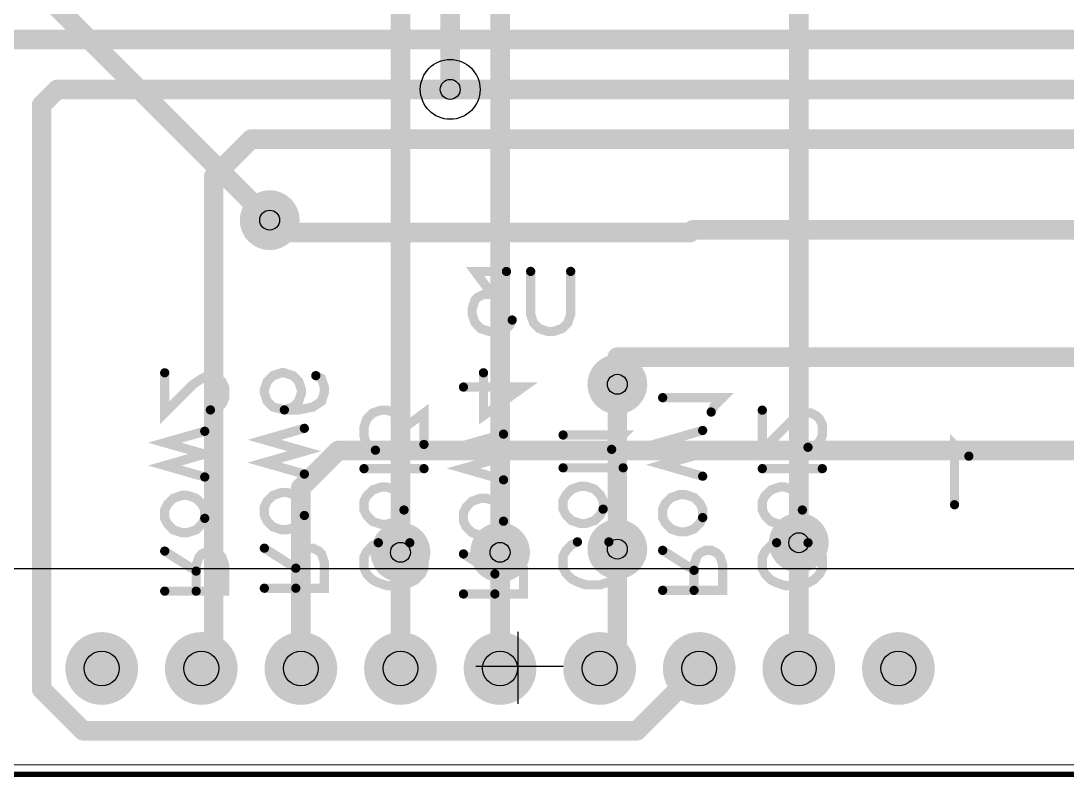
# Model space of a CAD drawing. Extents: x -88 to 103, y -135 to 135.
# Drawn here: x 13.34 to 40.02, y -0.07 to 19.21 of the extents above; entities that cross this region are included whole.
import ezdxf

# ---------------------------------------------------------------- set-up
doc = ezdxf.new("R2010")
doc.units = 0
for name, color, linetype in [('Board_Outline', 13, 'CONTINUOUS'), ('Bottom', 6, 'CONTINUOUS'), ('Bottom_Mask', 10, 'CONTINUOUS'), ('Bottom_Silk', 11, 'CONTINUOUS'), ('Drill_Bottom', 8, 'CONTINUOUS'), ('Drill_Top', 7, 'CONTINUOUS'), ('Top', 5, 'CONTINUOUS'), ('Top_Assy', 1, 'CONTINUOUS'), ('Top_Mask', 3, 'CONTINUOUS'), ('Top_Silk', 2, 'CONTINUOUS')]:
    doc.layers.add(name, color=color, linetype=linetype)

msp = doc.modelspace()

# ---------------------------------------------------------------- linework, layer by layer
at = {"layer": 'Board_Outline', "linetype": 'CONTINUOUS', "const_width": 0.14}
msp.add_lwpolyline([(-0.0005, 0), (79.9995, 0), (79.9995, 110), (-0.0005, 110), (-0.0005, 0)], dxfattribs=at)
at = {"layer": 'Bottom', "linetype": 'CONTINUOUS', "const_width": 0.5}
for points in [[(23.022, 52.4282), (23.022, 5.6598)], [(24.2908, 37.7864), (24.2908, 17.4642)], [(25.562, 37.2922), (25.562, 5.6597)], [(33.182, 36.5892), (33.182, 5.905)], [(12.3899, 21.4268), (19.6866, 14.1301)], [(28.5534, 9.945), (28.5534, 5.7414)], [(30.642, 2.6989), (30.959, 2.6989)]]:
    msp.add_lwpolyline(points, dxfattribs=at)
at = {"layer": 'Bottom', "linetype": 'CONTINUOUS'}
for points, const_width in [([(24.1658, 17.4642, 1), (24.4158, 17.4642, 1), (24.1658, 17.4642, 1)], 0.25), ([(20.0676, 14.1301, 1), (19.3056, 14.1301, 1), (20.0676, 14.1301, 1)], 0.762), ([(19.5616, 14.1301, 1), (19.8116, 14.1301, 1), (19.5616, 14.1301, 1)], 0.25), ([(28.9344, 9.945, 1), (28.1724, 9.945, 1), (28.9344, 9.945, 1)], 0.762), ([(28.4284, 9.945, 1), (28.6784, 9.945, 1), (28.4284, 9.945, 1)], 0.25), ([(22.641, 5.6598, 1), (23.403, 5.6598, 1), (22.641, 5.6598, 1)], 0.762), ([(25.181, 5.6597, 1), (25.943, 5.6597, 1), (25.181, 5.6597, 1)], 0.762), ([(28.1724, 5.7414, 1), (28.9344, 5.7414, 1), (28.1724, 5.7414, 1)], 0.762), ([(32.801, 5.905, 1), (33.563, 5.905, 1), (32.801, 5.905, 1)], 0.762), ([(33.057, 5.905, 1), (33.307, 5.905, 1), (33.057, 5.905, 1)], 0.25), ([(22.897, 5.6598, 1), (23.147, 5.6598, 1), (22.897, 5.6598, 1)], 0.25), ([(25.437, 5.6597, 1), (25.687, 5.6597, 1), (25.437, 5.6597, 1)], 0.25), ([(28.4284, 5.7414, 1), (28.6784, 5.7414, 1), (28.4284, 5.7414, 1)], 0.25), ([(15.8148, 2.6989, 1), (14.9893, 2.6989, 1), (15.8148, 2.6989, 1)], 0.8255), ([(18.3548, 2.6989, 1), (17.5293, 2.6989, 1), (18.3548, 2.6989, 1)], 0.8255), ([(20.8948, 2.6989, 1), (20.0693, 2.6989, 1), (20.8948, 2.6989, 1)], 0.8255), ([(23.4348, 2.6989, 1), (22.6093, 2.6989, 1), (23.4348, 2.6989, 1)], 0.8255), ([(25.9748, 2.6989, 1), (25.1493, 2.6989, 1), (25.9748, 2.6989, 1)], 0.8255), ([(28.5148, 2.6989, 1), (27.6893, 2.6989, 1), (28.5148, 2.6989, 1)], 0.8255), ([(31.0548, 2.6989, 1), (30.2293, 2.6989, 1), (31.0548, 2.6989, 1)], 0.8255), ([(33.5948, 2.6989, 1), (32.7693, 2.6989, 1), (33.5948, 2.6989, 1)], 0.8255), ([(36.1348, 2.6989, 1), (35.3093, 2.6989, 1), (36.1348, 2.6989, 1)], 0.8255), ([(30.517, 2.6989, 1), (30.767, 2.6989, 1), (30.517, 2.6989, 1)], 0.25), ([(30.834, 2.6989, 1), (31.084, 2.6989, 1), (30.834, 2.6989, 1)], 0.25)]:
    msp.add_lwpolyline(points, format="xyb", dxfattribs=dict(at, const_width=const_width))
at = {"layer": 'Bottom'}
msp.add_circle((24.2908, 17.4642), 0.762, dxfattribs=at)
at = {"layer": 'Bottom_Mask', "linetype": 'CONTINUOUS', "const_width": 0.9275}
for points in [[(15.8658, 2.6989, 1), (14.9383, 2.6989, 1), (15.8658, 2.6989, 1)], [(14.9383, 2.6989, 1), (15.8658, 2.6989, 1), (14.9383, 2.6989, 1)], [(18.4058, 2.6989, 1), (17.4783, 2.6989, 1), (18.4058, 2.6989, 1)], [(17.4783, 2.6989, 1), (18.4058, 2.6989, 1), (17.4783, 2.6989, 1)], [(20.9458, 2.6989, 1), (20.0183, 2.6989, 1), (20.9458, 2.6989, 1)], [(20.0183, 2.6989, 1), (20.9458, 2.6989, 1), (20.0183, 2.6989, 1)], [(23.4858, 2.6989, 1), (22.5583, 2.6989, 1), (23.4858, 2.6989, 1)], [(22.5583, 2.6989, 1), (23.4858, 2.6989, 1), (22.5583, 2.6989, 1)], [(26.0258, 2.6989, 1), (25.0983, 2.6989, 1), (26.0258, 2.6989, 1)], [(25.0983, 2.6989, 1), (26.0258, 2.6989, 1), (25.0983, 2.6989, 1)], [(28.5658, 2.6989, 1), (27.6383, 2.6989, 1), (28.5658, 2.6989, 1)], [(27.6383, 2.6989, 1), (28.5658, 2.6989, 1), (27.6383, 2.6989, 1)], [(31.1058, 2.6989, 1), (30.1783, 2.6989, 1), (31.1058, 2.6989, 1)], [(30.1783, 2.6989, 1), (31.1058, 2.6989, 1), (30.1783, 2.6989, 1)], [(33.6458, 2.6989, 1), (32.7183, 2.6989, 1), (33.6458, 2.6989, 1)], [(32.7183, 2.6989, 1), (33.6458, 2.6989, 1), (32.7183, 2.6989, 1)], [(36.1858, 2.6989, 1), (35.2583, 2.6989, 1), (36.1858, 2.6989, 1)], [(35.2583, 2.6989, 1), (36.1858, 2.6989, 1), (35.2583, 2.6989, 1)]]:
    msp.add_lwpolyline(points, format="xyb", dxfattribs=at)
at = {"layer": 'Bottom_Silk', "linetype": 'CONTINUOUS', "const_width": 0.2353}
for points in [[(25.7252, 12.8217), (24.9251, 12.8217), (25.3614, 12.2388), (25.1424, 12.2388), (24.9975, 12.1664), (24.9251, 12.0939), (24.8509, 11.8749), (24.8509, 11.7301), (24.9251, 11.5111), (25.0699, 11.3645), (25.2889, 11.2921), (25.5079, 11.2921), (25.7252, 11.3645), (25.7977, 11.4386), (25.8718, 11.5835)], [(27.3633, 12.8234), (27.3633, 11.7301), (27.2908, 11.5111), (27.1443, 11.3662), (26.9253, 11.2921), (26.7804, 11.2921), (26.5614, 11.3662), (26.4148, 11.5111), (26.3424, 11.7301), (26.3424, 12.8234)]]:
    msp.add_lwpolyline(points, dxfattribs=at)
at = {"layer": 'Bottom_Silk', "linetype": 'CONTINUOUS', "const_width": 0.1176}
for points in [[(25.6664, 12.8217, 1), (25.7841, 12.8217, 1), (25.6664, 12.8217, 1)], [(26.2836, 12.8234, 1), (26.4012, 12.8234, 1), (26.2836, 12.8234, 1)], [(27.3044, 12.8234, 1), (27.4221, 12.8234, 1), (27.3044, 12.8234, 1)], [(25.813, 11.5835, 1), (25.9306, 11.5835, 1), (25.813, 11.5835, 1)]]:
    msp.add_lwpolyline(points, format="xyb", dxfattribs=at)
at = {"layer": 'Drill_Bottom'}
for centre, radius in [((24.2908, 17.4642), 0.254), ((19.6866, 14.1301), 0.254), ((28.5534, 9.945), 0.254), ((33.182, 5.905), 0.254), ((23.022, 5.6598), 0.254), ((25.562, 5.6597), 0.254), ((28.5534, 5.7414), 0.254), ((15.402, 2.6989), 0.4445), ((17.942, 2.6989), 0.4445), ((20.482, 2.6989), 0.4445), ((23.022, 2.6989), 0.4445), ((25.562, 2.6989), 0.4445), ((28.102, 2.6989), 0.4445), ((30.642, 2.6989), 0.4445), ((33.182, 2.6989), 0.4445), ((35.722, 2.6989), 0.4445)]:
    msp.add_circle(centre, radius, dxfattribs=at)
at = {"layer": 'Drill_Top'}
for centre, radius in [((24.2908, 17.4642), 0.254), ((19.6866, 14.1301), 0.254), ((28.5534, 9.945), 0.254), ((33.182, 5.905), 0.254), ((23.022, 5.6598), 0.254), ((25.562, 5.6597), 0.254), ((28.5534, 5.7414), 0.254), ((15.402, 2.6989), 0.4445), ((17.942, 2.6989), 0.4445), ((20.482, 2.6989), 0.4445), ((23.022, 2.6989), 0.4445), ((25.562, 2.6989), 0.4445), ((28.102, 2.6989), 0.4445), ((30.642, 2.6989), 0.4445), ((33.182, 2.6989), 0.4445), ((35.722, 2.6989), 0.4445)]:
    msp.add_circle(centre, radius, dxfattribs=at)
at = {"layer": 'Top', "linetype": 'CONTINUOUS', "const_width": 0.5}
for points in [[(6.5332, 18.7344), (71.127, 18.7344)], [(13.8718, 17.0644), (14.2717, 17.4642)], [(14.2717, 17.4642), (24.2908, 17.4642)], [(24.2908, 17.4642), (53.0276, 17.4642)], [(13.8718, 2.1665), (13.8718, 17.0644)], [(19.2103, 16.1941), (18.2577, 15.2415)], [(55.9423, 16.1941), (19.2103, 16.1941)], [(18.2577, 15.2415), (18.2577, 2.6989)], [(19.6866, 13.8126), (19.6866, 14.1301)], [(30.4079, 13.8126), (19.6866, 13.8126)], [(30.4769, 13.8816), (30.4079, 13.8126)], [(57.7008, 13.8816), (30.4769, 13.8816)], [(76.4317, 10.6373), (28.5534, 10.6373)], [(28.5534, 10.6373), (28.5534, 9.945)], [(21.433, 8.2558), (20.482, 7.3048)], [(43.6604, 8.2558), (21.433, 8.2558)], [(20.482, 7.3048), (20.482, 2.6989)], [(33.182, 5.905), (33.182, 5.905)], [(33.182, 5.905), (33.182, 2.6989)], [(23.022, 5.6598), (23.022, 2.6989)], [(25.562, 5.6597), (25.562, 2.6989)], [(28.5534, 5.7414), (28.5534, 2.6989)], [(18.2577, 2.6989), (17.942, 2.6989)], [(28.5534, 2.6989), (28.102, 2.6989)], [(30.642, 2.6989), (29.0544, 1.1113)], [(14.9271, 1.1113), (13.8718, 2.1665)], [(29.0544, 1.1113), (14.9271, 1.1113)]]:
    msp.add_lwpolyline(points, dxfattribs=at)
at = {"layer": 'Top', "linetype": 'CONTINUOUS'}
for points, const_width in [([(14.1467, 17.4642, 1), (14.3967, 17.4642, 1), (14.1467, 17.4642, 1)], 0.25), ([(14.1467, 17.4642, 1), (14.3967, 17.4642, 1), (14.1467, 17.4642, 1)], 0.25), ([(24.1658, 17.4642, 1), (24.4158, 17.4642, 1), (24.1658, 17.4642, 1)], 0.25), ([(24.1658, 17.4642, 1), (24.4158, 17.4642, 1), (24.1658, 17.4642, 1)], 0.25), ([(13.7468, 17.0644, 1), (13.9968, 17.0644, 1), (13.7468, 17.0644, 1)], 0.25), ([(13.7468, 17.0644, 1), (13.9968, 17.0644, 1), (13.7468, 17.0644, 1)], 0.25), ([(19.0853, 16.1941, 1), (19.3353, 16.1941, 1), (19.0853, 16.1941, 1)], 0.25), ([(19.0853, 16.1941, 1), (19.3353, 16.1941, 1), (19.0853, 16.1941, 1)], 0.25), ([(18.1327, 15.2415, 1), (18.3827, 15.2415, 1), (18.1327, 15.2415, 1)], 0.25), ([(18.1327, 15.2415, 1), (18.3827, 15.2415, 1), (18.1327, 15.2415, 1)], 0.25), ([(20.0676, 14.1301, 1), (19.3056, 14.1301, 1), (20.0676, 14.1301, 1)], 0.762), ([(19.5616, 14.1301, 1), (19.8116, 14.1301, 1), (19.5616, 14.1301, 1)], 0.25), ([(19.5616, 13.8126, 1), (19.8116, 13.8126, 1), (19.5616, 13.8126, 1)], 0.25), ([(19.5616, 13.8126, 1), (19.8116, 13.8126, 1), (19.5616, 13.8126, 1)], 0.25), ([(30.2829, 13.8126, 1), (30.5329, 13.8126, 1), (30.2829, 13.8126, 1)], 0.25), ([(30.2829, 13.8126, 1), (30.5329, 13.8126, 1), (30.2829, 13.8126, 1)], 0.25), ([(30.3519, 13.8816, 1), (30.6019, 13.8816, 1), (30.3519, 13.8816, 1)], 0.25), ([(30.3519, 13.8816, 1), (30.6019, 13.8816, 1), (30.3519, 13.8816, 1)], 0.25), ([(28.9344, 9.945, 1), (28.1724, 9.945, 1), (28.9344, 9.945, 1)], 0.762), ([(28.4284, 10.6373, 1), (28.6784, 10.6373, 1), (28.4284, 10.6373, 1)], 0.25), ([(28.4284, 10.6373, 1), (28.6784, 10.6373, 1), (28.4284, 10.6373, 1)], 0.25), ([(28.4284, 9.945, 1), (28.6784, 9.945, 1), (28.4284, 9.945, 1)], 0.25), ([(21.308, 8.2558, 1), (21.558, 8.2558, 1), (21.308, 8.2558, 1)], 0.25), ([(21.308, 8.2558, 1), (21.558, 8.2558, 1), (21.308, 8.2558, 1)], 0.25), ([(20.357, 7.3048, 1), (20.607, 7.3048, 1), (20.357, 7.3048, 1)], 0.25), ([(20.357, 7.3048, 1), (20.607, 7.3048, 1), (20.357, 7.3048, 1)], 0.25), ([(22.641, 5.6598, 1), (23.403, 5.6598, 1), (22.641, 5.6598, 1)], 0.762), ([(25.181, 5.6597, 1), (25.943, 5.6597, 1), (25.181, 5.6597, 1)], 0.762), ([(28.1724, 5.7414, 1), (28.9344, 5.7414, 1), (28.1724, 5.7414, 1)], 0.762), ([(32.801, 5.905, 1), (33.563, 5.905, 1), (32.801, 5.905, 1)], 0.762), ([(33.057, 5.905, 1), (33.307, 5.905, 1), (33.057, 5.905, 1)], 0.25), ([(33.057, 5.905, 1), (33.307, 5.905, 1), (33.057, 5.905, 1)], 0.25), ([(22.897, 5.6598, 1), (23.147, 5.6598, 1), (22.897, 5.6598, 1)], 0.25), ([(25.437, 5.6597, 1), (25.687, 5.6597, 1), (25.437, 5.6597, 1)], 0.25), ([(28.4284, 5.7414, 1), (28.6784, 5.7414, 1), (28.4284, 5.7414, 1)], 0.25), ([(15.8148, 2.6989, 1), (14.9893, 2.6989, 1), (15.8148, 2.6989, 1)], 0.8255), ([(18.3548, 2.6989, 1), (17.5293, 2.6989, 1), (18.3548, 2.6989, 1)], 0.8255), ([(20.8948, 2.6989, 1), (20.0693, 2.6989, 1), (20.8948, 2.6989, 1)], 0.8255), ([(23.4348, 2.6989, 1), (22.6093, 2.6989, 1), (23.4348, 2.6989, 1)], 0.8255), ([(25.9748, 2.6989, 1), (25.1493, 2.6989, 1), (25.9748, 2.6989, 1)], 0.8255), ([(28.5148, 2.6989, 1), (27.6893, 2.6989, 1), (28.5148, 2.6989, 1)], 0.8255), ([(31.0548, 2.6989, 1), (30.2293, 2.6989, 1), (31.0548, 2.6989, 1)], 0.8255), ([(33.5948, 2.6989, 1), (32.7693, 2.6989, 1), (33.5948, 2.6989, 1)], 0.8255), ([(36.1348, 2.6989, 1), (35.3093, 2.6989, 1), (36.1348, 2.6989, 1)], 0.8255), ([(17.817, 2.6989, 1), (18.067, 2.6989, 1), (17.817, 2.6989, 1)], 0.25), ([(18.1327, 2.6989, 1), (18.3827, 2.6989, 1), (18.1327, 2.6989, 1)], 0.25), ([(18.1327, 2.6989, 1), (18.3827, 2.6989, 1), (18.1327, 2.6989, 1)], 0.25), ([(20.357, 2.6989, 1), (20.607, 2.6989, 1), (20.357, 2.6989, 1)], 0.25), ([(22.897, 2.6989, 1), (23.147, 2.6989, 1), (22.897, 2.6989, 1)], 0.25), ([(25.437, 2.6989, 1), (25.687, 2.6989, 1), (25.437, 2.6989, 1)], 0.25), ([(27.977, 2.6989, 1), (28.227, 2.6989, 1), (27.977, 2.6989, 1)], 0.25), ([(28.4284, 2.6989, 1), (28.6784, 2.6989, 1), (28.4284, 2.6989, 1)], 0.25), ([(28.4284, 2.6989, 1), (28.6784, 2.6989, 1), (28.4284, 2.6989, 1)], 0.25), ([(30.517, 2.6989, 1), (30.767, 2.6989, 1), (30.517, 2.6989, 1)], 0.25), ([(33.057, 2.6989, 1), (33.307, 2.6989, 1), (33.057, 2.6989, 1)], 0.25), ([(13.7468, 2.1665, 1), (13.9968, 2.1665, 1), (13.7468, 2.1665, 1)], 0.25), ([(13.7468, 2.1665, 1), (13.9968, 2.1665, 1), (13.7468, 2.1665, 1)], 0.25), ([(14.8021, 1.1113, 1), (15.0521, 1.1113, 1), (14.8021, 1.1113, 1)], 0.25), ([(14.8021, 1.1113, 1), (15.0521, 1.1113, 1), (14.8021, 1.1113, 1)], 0.25), ([(28.9294, 1.1113, 1), (29.1794, 1.1113, 1), (28.9294, 1.1113, 1)], 0.25), ([(28.9294, 1.1113, 1), (29.1794, 1.1113, 1), (28.9294, 1.1113, 1)], 0.25)]:
    msp.add_lwpolyline(points, format="xyb", dxfattribs=dict(at, const_width=const_width))
at = {"layer": 'Top'}
msp.add_circle((24.2908, 17.4642), 0.762, dxfattribs=at)
at = {"layer": 'Top_Assy', "linetype": 'CONTINUOUS', "const_width": 0.0333}
for points in [[(0.0398, 70.1345), (51.0435, 70.1345), (51.0435, 5.242), (0.0398, 5.242), (0.0398, 70.1345)], [(8.7023, 5.242), (43.7023, 5.242), (43.7023, 0.242), (8.7023, 0.242), (8.7023, 5.242)], [(26.0198, 3.6345), (26.0198, 1.7945)], [(24.9398, 2.7545), (27.1798, 2.7545)]]:
    msp.add_lwpolyline(points, dxfattribs=at)
at = {"layer": 'Top_Mask', "linetype": 'CONTINUOUS', "const_width": 0.9275}
for points in [[(15.8658, 2.6989, 1), (14.9383, 2.6989, 1), (15.8658, 2.6989, 1)], [(14.9383, 2.6989, 1), (15.8658, 2.6989, 1), (14.9383, 2.6989, 1)], [(18.4058, 2.6989, 1), (17.4783, 2.6989, 1), (18.4058, 2.6989, 1)], [(17.4783, 2.6989, 1), (18.4058, 2.6989, 1), (17.4783, 2.6989, 1)], [(20.9458, 2.6989, 1), (20.0183, 2.6989, 1), (20.9458, 2.6989, 1)], [(20.0183, 2.6989, 1), (20.9458, 2.6989, 1), (20.0183, 2.6989, 1)], [(23.4858, 2.6989, 1), (22.5583, 2.6989, 1), (23.4858, 2.6989, 1)], [(22.5583, 2.6989, 1), (23.4858, 2.6989, 1), (22.5583, 2.6989, 1)], [(26.0258, 2.6989, 1), (25.0983, 2.6989, 1), (26.0258, 2.6989, 1)], [(25.0983, 2.6989, 1), (26.0258, 2.6989, 1), (25.0983, 2.6989, 1)], [(28.5658, 2.6989, 1), (27.6383, 2.6989, 1), (28.5658, 2.6989, 1)], [(27.6383, 2.6989, 1), (28.5658, 2.6989, 1), (27.6383, 2.6989, 1)], [(31.1058, 2.6989, 1), (30.1783, 2.6989, 1), (31.1058, 2.6989, 1)], [(30.1783, 2.6989, 1), (31.1058, 2.6989, 1), (30.1783, 2.6989, 1)], [(33.6458, 2.6989, 1), (32.7183, 2.6989, 1), (33.6458, 2.6989, 1)], [(32.7183, 2.6989, 1), (33.6458, 2.6989, 1), (32.7183, 2.6989, 1)], [(36.1858, 2.6989, 1), (35.2583, 2.6989, 1), (36.1858, 2.6989, 1)], [(35.2583, 2.6989, 1), (36.1858, 2.6989, 1), (35.2583, 2.6989, 1)]]:
    msp.add_lwpolyline(points, format="xyb", dxfattribs=at)
at = {"layer": 'Top_Silk', "linetype": 'CONTINUOUS', "const_width": 0.2353}
for points in [[(18.1748, 9.2918), (18.2473, 9.2918), (18.3938, 9.3643), (18.4663, 9.4367), (18.5387, 9.5833), (18.5387, 9.8747), (18.4663, 10.0196), (18.3938, 10.092), (18.2473, 10.1661), (18.1024, 10.1661), (17.9558, 10.092), (17.7385, 9.9471), (17.0091, 9.2177), (17.0091, 10.2386)], [(20.8627, 10.1661), (21.0076, 10.0937), (21.0801, 9.8747), (21.0801, 9.7298), (21.0076, 9.5108), (20.7886, 9.3643), (20.4247, 9.2918), (20.0609, 9.2918), (19.7694, 9.3643), (19.6229, 9.5108), (19.5504, 9.7298), (19.5504, 9.8023), (19.6229, 10.0196), (19.7694, 10.1661), (19.9884, 10.2386), (20.0609, 10.2386), (20.2799, 10.1661), (20.4247, 10.0196), (20.4972, 9.8023), (20.4972, 9.7298), (20.4247, 9.5108), (20.2799, 9.3643), (20.0609, 9.2918)], [(24.6285, 9.8747), (26.1581, 9.8747), (25.1389, 9.1453), (25.1389, 10.2386)], [(30.9471, 9.2377), (31.0212, 9.3842), (31.2385, 9.6032), (29.7089, 9.6032)], [(23.6214, 8.4116), (23.6214, 9.2118), (23.0385, 8.7755), (23.0385, 8.9945), (22.9661, 9.1394), (22.8936, 9.2118), (22.6746, 9.286), (22.5298, 9.286), (22.3108, 9.2118), (22.1642, 9.067), (22.0918, 8.848), (22.0918, 8.629), (22.1642, 8.4117), (22.2383, 8.3392), (22.3832, 8.2651)], [(33.416, 8.3392), (33.4884, 8.3392), (33.635, 8.4116), (33.7074, 8.4841), (33.7798, 8.6306), (33.7798, 8.9221), (33.7074, 9.067), (33.635, 9.1394), (33.4884, 9.2135), (33.3435, 9.2135), (33.197, 9.1394), (32.9796, 8.9945), (32.2502, 8.2651), (32.2502, 9.286)], [(18.03, 7.5814), (17.0091, 7.8728), (18.03, 8.1642), (17.0091, 8.4557), (18.03, 8.7471)], [(20.5713, 7.6555), (19.5504, 7.9469), (20.5713, 8.2384), (19.5504, 8.5298), (20.5713, 8.8212)], [(30.7297, 7.6013), (29.7089, 7.8928), (30.7297, 8.1842), (29.7089, 8.4756), (30.7297, 8.7671)], [(25.6494, 7.5089), (24.6285, 7.8004), (25.6494, 8.0918), (24.6285, 8.3832), (25.6494, 8.6747)], [(28.408, 8.2859), (28.4821, 8.4325), (28.6995, 8.6515), (27.1698, 8.6515)], [(37.519, 8.1118), (37.3724, 8.1859), (37.1534, 8.4032), (37.1534, 6.8736)], [(23.6231, 7.7945), (22.0918, 7.7945)], [(28.7011, 7.8153), (27.1698, 7.8153)], [(33.7815, 7.7945), (32.2502, 7.7945)], [(18.03, 6.5262), (17.9575, 6.3813), (17.811, 6.2348), (17.592, 6.1623), (17.4471, 6.1623), (17.2281, 6.2348), (17.0832, 6.3813), (17.0091, 6.5262), (17.0091, 6.7452), (17.0832, 6.8918), (17.2281, 7.0367), (17.4471, 7.1108), (17.592, 7.1108), (17.811, 7.0367), (17.9575, 6.8918), (18.03, 6.7452), (18.03, 6.5262)], [(20.5713, 6.6003), (20.4989, 6.4555), (20.3523, 6.3089), (20.1333, 6.2365), (19.9884, 6.2365), (19.7694, 6.3089), (19.6246, 6.4555), (19.5504, 6.6003), (19.5504, 6.8193), (19.6246, 6.9659), (19.7694, 7.1108), (19.9884, 7.1849), (20.1333, 7.1849), (20.3523, 7.1108), (20.4989, 6.9659), (20.5713, 6.8193), (20.5713, 6.6003)], [(23.1126, 6.7394), (23.0402, 6.5945), (22.8936, 6.4479), (22.6746, 6.3755), (22.5298, 6.3755), (22.3108, 6.4479), (22.1659, 6.5945), (22.0918, 6.7394), (22.0918, 6.9584), (22.1659, 7.1049), (22.3108, 7.2498), (22.5298, 7.3239), (22.6746, 7.3239), (22.8936, 7.2498), (23.0402, 7.1049), (23.1126, 6.9584), (23.1126, 6.7394)], [(28.1907, 6.7602), (28.1183, 6.6153), (27.9717, 6.4687), (27.7527, 6.3963), (27.6078, 6.3963), (27.3888, 6.4687), (27.244, 6.6153), (27.1698, 6.7602), (27.1698, 6.9792), (27.244, 7.1257), (27.3888, 7.2706), (27.6078, 7.3447), (27.7527, 7.3447), (27.9717, 7.2706), (28.1183, 7.1257), (28.1907, 6.9792), (28.1907, 6.7602)], [(30.7297, 6.5462), (30.6573, 6.4013), (30.5107, 6.2547), (30.2917, 6.1823), (30.1469, 6.1823), (29.9279, 6.2547), (29.783, 6.4013), (29.7089, 6.5462), (29.7089, 6.7652), (29.783, 6.9117), (29.9279, 7.0566), (30.1469, 7.1307), (30.2917, 7.1307), (30.5107, 7.0566), (30.6573, 6.9117), (30.7297, 6.7652), (30.7297, 6.5462)], [(33.2711, 6.7394), (33.1986, 6.5945), (33.0521, 6.4479), (32.8331, 6.3755), (32.6882, 6.3755), (32.4692, 6.4479), (32.3243, 6.5945), (32.2502, 6.7394), (32.2502, 6.9584), (32.3243, 7.1049), (32.4692, 7.2498), (32.6882, 7.3239), (32.8331, 7.3239), (33.0521, 7.2498), (33.1986, 7.1049), (33.2711, 6.9584), (33.2711, 6.7394)], [(25.6494, 6.4538), (25.5769, 6.3089), (25.4304, 6.1623), (25.2114, 6.0899), (25.0665, 6.0899), (24.8475, 6.1623), (24.7026, 6.3089), (24.6285, 6.4538), (24.6285, 6.6728), (24.7026, 6.8193), (24.8475, 6.9642), (25.0665, 7.0383), (25.2114, 7.0383), (25.4304, 6.9642), (25.5769, 6.8193), (25.6494, 6.6728), (25.6494, 6.4538)], [(20.3523, 4.745), (20.3523, 5.4003), (20.4264, 5.6193), (20.4989, 5.6934), (20.6437, 5.7659), (20.7903, 5.7659), (20.9352, 5.6934), (21.0093, 5.6193), (21.0817, 5.4003), (21.0817, 4.745), (19.5504, 4.745)], [(20.3523, 5.2554), (19.5504, 5.7659)], [(23.2592, 5.9049), (23.4041, 5.8324), (23.5506, 5.6859), (23.6231, 5.541), (23.6231, 5.2496), (23.5506, 5.103), (23.4041, 4.9581), (23.2592, 4.884), (23.0402, 4.8116), (22.6746, 4.8116), (22.4573, 4.884), (22.3108, 4.9581), (22.1659, 5.103), (22.0918, 5.2496), (22.0918, 5.541), (22.1659, 5.6859), (22.3108, 5.8324), (22.4573, 5.9049)], [(28.3373, 5.9257), (28.4821, 5.8533), (28.6287, 5.7067), (28.7011, 5.5618), (28.7011, 5.2704), (28.6287, 5.1238), (28.4821, 4.9789), (28.3373, 4.9048), (28.1183, 4.8324), (27.7527, 4.8324), (27.5354, 4.9048), (27.3888, 4.9789), (27.244, 5.1238), (27.1698, 5.2704), (27.1698, 5.5618), (27.244, 5.7067), (27.3888, 5.8533), (27.5354, 5.9257)], [(33.4176, 5.9049), (33.5625, 5.8324), (33.7091, 5.6859), (33.7815, 5.541), (33.7815, 5.2496), (33.7091, 5.103), (33.5625, 4.9581), (33.4176, 4.884), (33.1986, 4.8116), (32.8331, 4.8116), (32.6158, 4.884), (32.4692, 4.9581), (32.3243, 5.103), (32.2502, 5.2496), (32.2502, 5.541), (32.3243, 5.6859), (32.4692, 5.8324), (32.6158, 5.9049)], [(17.811, 4.6709), (17.811, 5.3262), (17.8851, 5.5452), (17.9575, 5.6193), (18.1024, 5.6918), (18.249, 5.6918), (18.3938, 5.6193), (18.468, 5.5452), (18.5404, 5.3262), (18.5404, 4.6709), (17.0091, 4.6709)], [(17.811, 5.1813), (17.0091, 5.6918)], [(25.4304, 4.5984), (25.4304, 5.2538), (25.5045, 5.4728), (25.5769, 5.5469), (25.7218, 5.6193), (25.8684, 5.6193), (26.0132, 5.5469), (26.0874, 5.4728), (26.1598, 5.2538), (26.1598, 4.5984), (24.6285, 4.5984)], [(25.4304, 5.1089), (24.6285, 5.6193)], [(30.5107, 4.6908), (30.5107, 5.3461), (30.5849, 5.5651), (30.6573, 5.6393), (30.8022, 5.7117), (30.9487, 5.7117), (31.0936, 5.6393), (31.1677, 5.5651), (31.2402, 5.3461), (31.2402, 4.6908), (29.7089, 4.6908)], [(30.5107, 5.2013), (29.7089, 5.7117)]]:
    msp.add_lwpolyline(points, dxfattribs=at)
at = {"layer": 'Top_Silk', "linetype": 'CONTINUOUS', "const_width": 0.1176}
for points in [[(16.9503, 10.2386, 1), (17.0679, 10.2386, 1), (16.9503, 10.2386, 1)], [(20.8039, 10.1661, 1), (20.9216, 10.1661, 1), (20.8039, 10.1661, 1)], [(25.0801, 10.2386, 1), (25.1978, 10.2386, 1), (25.0801, 10.2386, 1)], [(24.5697, 9.8747, 1), (24.6873, 9.8747, 1), (24.5697, 9.8747, 1)], [(29.65, 9.6032, 1), (29.7677, 9.6032, 1), (29.65, 9.6032, 1)], [(18.116, 9.2918, 1), (18.2337, 9.2918, 1), (18.116, 9.2918, 1)], [(20.002, 9.2918, 1), (20.1197, 9.2918, 1), (20.002, 9.2918, 1)], [(30.8882, 9.2377, 1), (31.0059, 9.2377, 1), (30.8882, 9.2377, 1)], [(32.1914, 9.286, 1), (32.309, 9.286, 1), (32.1914, 9.286, 1)], [(17.9711, 8.7471, 1), (18.0888, 8.7471, 1), (17.9711, 8.7471, 1)], [(20.5125, 8.8212, 1), (20.6301, 8.8212, 1), (20.5125, 8.8212, 1)], [(30.6709, 8.7671, 1), (30.7886, 8.7671, 1), (30.6709, 8.7671, 1)], [(25.5905, 8.6747, 1), (25.7082, 8.6747, 1), (25.5905, 8.6747, 1)], [(27.111, 8.6515, 1), (27.2287, 8.6515, 1), (27.111, 8.6515, 1)], [(22.3244, 8.2651, 1), (22.442, 8.2651, 1), (22.3244, 8.2651, 1)], [(23.5626, 8.4116, 1), (23.6802, 8.4116, 1), (23.5626, 8.4116, 1)], [(28.3492, 8.2859, 1), (28.4668, 8.2859, 1), (28.3492, 8.2859, 1)], [(33.3571, 8.3392, 1), (33.4748, 8.3392, 1), (33.3571, 8.3392, 1)], [(37.4602, 8.1118, 1), (37.5778, 8.1118, 1), (37.4602, 8.1118, 1)], [(20.5125, 7.6555, 1), (20.6301, 7.6555, 1), (20.5125, 7.6555, 1)], [(22.0329, 7.7945, 1), (22.1506, 7.7945, 1), (22.0329, 7.7945, 1)], [(23.5643, 7.7945, 1), (23.6819, 7.7945, 1), (23.5643, 7.7945, 1)], [(27.111, 7.8153, 1), (27.2287, 7.8153, 1), (27.111, 7.8153, 1)], [(28.6423, 7.8153, 1), (28.76, 7.8153, 1), (28.6423, 7.8153, 1)], [(32.1914, 7.7945, 1), (32.309, 7.7945, 1), (32.1914, 7.7945, 1)], [(33.7227, 7.7945, 1), (33.8403, 7.7945, 1), (33.7227, 7.7945, 1)], [(17.9711, 7.5814, 1), (18.0888, 7.5814, 1), (17.9711, 7.5814, 1)], [(25.5905, 7.5089, 1), (25.7082, 7.5089, 1), (25.5905, 7.5089, 1)], [(30.6709, 7.6013, 1), (30.7886, 7.6013, 1), (30.6709, 7.6013, 1)], [(37.0946, 6.8736, 1), (37.2122, 6.8736, 1), (37.0946, 6.8736, 1)], [(20.5125, 6.6003, 1), (20.6301, 6.6003, 1), (20.5125, 6.6003, 1)], [(23.0538, 6.7394, 1), (23.1715, 6.7394, 1), (23.0538, 6.7394, 1)], [(28.1319, 6.7602, 1), (28.2495, 6.7602, 1), (28.1319, 6.7602, 1)], [(33.2123, 6.7394, 1), (33.3299, 6.7394, 1), (33.2123, 6.7394, 1)], [(17.9711, 6.5262, 1), (18.0888, 6.5262, 1), (17.9711, 6.5262, 1)], [(25.5905, 6.4538, 1), (25.7082, 6.4538, 1), (25.5905, 6.4538, 1)], [(30.6709, 6.5462, 1), (30.7886, 6.5462, 1), (30.6709, 6.5462, 1)], [(19.4916, 5.7659, 1), (19.6093, 5.7659, 1), (19.4916, 5.7659, 1)], [(22.3985, 5.9049, 1), (22.5162, 5.9049, 1), (22.3985, 5.9049, 1)], [(23.2004, 5.9049, 1), (23.318, 5.9049, 1), (23.2004, 5.9049, 1)], [(27.4766, 5.9257, 1), (27.5942, 5.9257, 1), (27.4766, 5.9257, 1)], [(28.2784, 5.9257, 1), (28.3961, 5.9257, 1), (28.2784, 5.9257, 1)], [(32.5569, 5.9049, 1), (32.6746, 5.9049, 1), (32.5569, 5.9049, 1)], [(33.3588, 5.9049, 1), (33.4765, 5.9049, 1), (33.3588, 5.9049, 1)], [(16.9503, 5.6918, 1), (17.0679, 5.6918, 1), (16.9503, 5.6918, 1)], [(24.5697, 5.6193, 1), (24.6873, 5.6193, 1), (24.5697, 5.6193, 1)], [(29.65, 5.7117, 1), (29.7677, 5.7117, 1), (29.65, 5.7117, 1)], [(20.2935, 5.2554, 1), (20.4111, 5.2554, 1), (20.2935, 5.2554, 1)], [(17.7521, 5.1813, 1), (17.8698, 5.1813, 1), (17.7521, 5.1813, 1)], [(25.3715, 5.1089, 1), (25.4892, 5.1089, 1), (25.3715, 5.1089, 1)], [(30.4519, 5.2013, 1), (30.5696, 5.2013, 1), (30.4519, 5.2013, 1)], [(19.4916, 4.745, 1), (19.6093, 4.745, 1), (19.4916, 4.745, 1)], [(20.2935, 4.745, 1), (20.4111, 4.745, 1), (20.2935, 4.745, 1)], [(29.65, 4.6908, 1), (29.7677, 4.6908, 1), (29.65, 4.6908, 1)], [(30.4519, 4.6908, 1), (30.5696, 4.6908, 1), (30.4519, 4.6908, 1)], [(16.9503, 4.6709, 1), (17.0679, 4.6709, 1), (16.9503, 4.6709, 1)], [(17.7521, 4.6709, 1), (17.8698, 4.6709, 1), (17.7521, 4.6709, 1)], [(24.5697, 4.5984, 1), (24.6873, 4.5984, 1), (24.5697, 4.5984, 1)], [(25.3715, 4.5984, 1), (25.4892, 4.5984, 1), (25.3715, 4.5984, 1)]]:
    msp.add_lwpolyline(points, format="xyb", dxfattribs=at)

doc.saveas('drawing.dxf')
